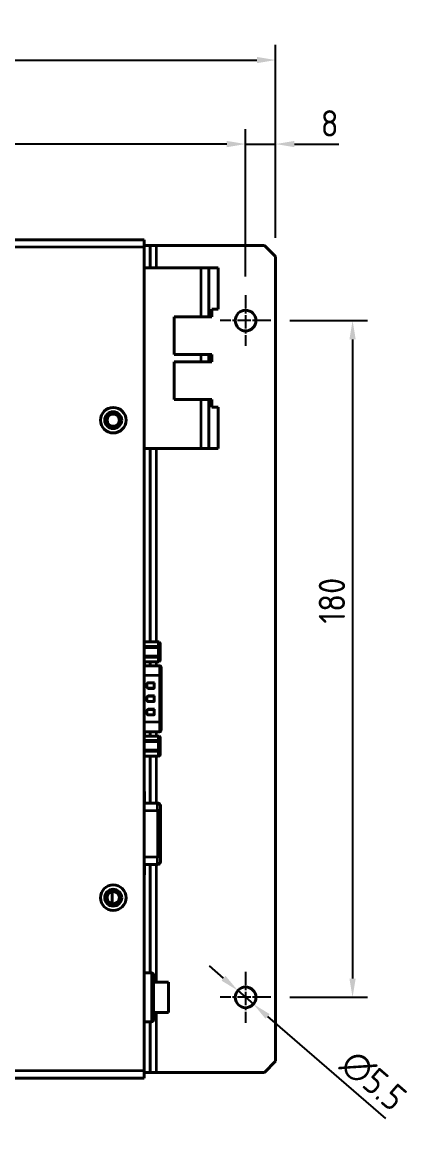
# Model space of a CAD drawing. Header units: millimetres. Extents: x 0 to 1682, y 0 to 1188.
# Drawn here: x 1065.4 to 1172, y 641.2 to 935 of the extents above; entities that cross this region are included whole.
import ezdxf

# ---------------------------------------------------------------- set-up
doc = ezdxf.new("R2010")
doc.units = ezdxf.units.MM
doc.header["$LTSCALE"] = 2
doc.linetypes.add('CHAIN', pattern=[0.3543, 0.2362, -0.0295, 0.0591, -0.0295])
for name, color, linetype, lineweight in [('가시적인 것(ISO)', 3, 'Continuous', 40), ('가시적인 좁은 것(ISO)', 3, 'Continuous', 35), ('중심 표식(ISO)', 1, 'Continuous', 25), ('치수(ISO)', 2, 'Continuous', 25)]:
    doc.layers.add(name, color=color, linetype=linetype, lineweight=lineweight)
doc.styles.add('치수 텍스트_PSTEK_POSCO', font='isocp.shx')
doc.dimstyles.new('치수_PSTEK_POSCO', dxfattribs={"dimscale": 2, "dimtxt": 3.5, "dimasz": 2.5, "dimexe": 2, "dimexo": 2.5, "dimgap": 1, "dimtad": 1, "dimrnd": 1e-08, "dimdsep": 46, "dimtxsty": '치수 텍스트_PSTEK_POSCO', "dimcen": 0.09, "dimdle": 10, "dimclrd": 7, "dimclre": 7, "dimclrt": 2, "dimadec": 1, "dimazin": 2, "dimtfac": 1, "dimtmove": 0, "dimatfit": 3, "dimfxl": 0, "dimtolj": 1, "dimlwd": -1, "dimlwe": -1, "dimarcsym": 0})

# ---------------------------------------------------------------- blocks, each defined once
blk = doc.blocks.new('*D21')
at = {"layer": 'Defpoints', "color": 0, "transparency": 16777216}
for p in [(1131.57, 855.62), (1131.57, 675.62), (1153.29, 675.62)]:
    blk.add_point(p, dxfattribs=at)
at = {"layer": '치수(ISO)', "color": 7, "transparency": 16777216}
for p, q in [((1136.57, 855.62), (1157.29, 855.62)), ((1153.29, 850.62), (1153.29, 680.62)), ((1136.57, 675.62), (1157.29, 675.62))]:
    blk.add_line(p, q, dxfattribs=at)
for points in [[(1152.45, 850.62), (1154.12, 850.62), (1153.29, 855.62)], [(1152.45, 680.62), (1154.12, 680.62), (1153.29, 675.62)]]:
    blk.add_solid(points, dxfattribs=at)
at = {"layer": '치수(ISO)', "color": 2, "transparency": 16777216, "insert": (1147.79, 775.01), "char_height": 7, "attachment_point": 4, "rotation": 90, "style": '치수 텍스트_PSTEK_POSCO'}
blk.add_mtext('\\A1;180', dxfattribs=at)
blk = doc.blocks.new('*D22')
at = {"layer": 'Defpoints', "color": 0, "transparency": 16777216}
for p in [(552.82, 902.56), (1124.82, 862.37), (552.82, 858.37)]:
    blk.add_point(p, dxfattribs=at)
at = {"layer": '치수(ISO)', "color": 7, "transparency": 16777216}
for p, q in [((552.82, 863.37), (552.82, 906.56)), ((1124.82, 867.37), (1124.82, 906.56)), ((1119.82, 902.56), (557.82, 902.56))]:
    blk.add_line(p, q, dxfattribs=at)
for points in [[(557.82, 903.4), (557.82, 901.73), (552.82, 902.56)], [(1119.82, 903.4), (1119.82, 901.73), (1124.82, 902.56)]]:
    blk.add_solid(points, dxfattribs=at)
at = {"layer": '치수(ISO)', "color": 2, "transparency": 16777216, "insert": (832.31, 908.07), "char_height": 7, "attachment_point": 4, "style": '치수 텍스트_PSTEK_POSCO'}
blk.add_mtext('\\A1;572', dxfattribs=at)
blk = doc.blocks.new('*D23')
at = {"layer": 'Defpoints', "color": 0, "transparency": 16777216}
for p in [(1132.82, 924.91), (542.82, 872.62), (1132.82, 872.62)]:
    blk.add_point(p, dxfattribs=at)
at = {"layer": '치수(ISO)', "color": 7, "transparency": 16777216}
for p, q in [((542.82, 877.62), (542.82, 928.91)), ((1132.82, 877.62), (1132.82, 928.91)), ((547.82, 924.91), (1127.82, 924.91))]:
    blk.add_line(p, q, dxfattribs=at)
for points in [[(547.82, 925.74), (547.82, 924.07), (542.82, 924.91)], [(1127.82, 925.74), (1127.82, 924.07), (1132.82, 924.91)]]:
    blk.add_solid(points, dxfattribs=at)
at = {"layer": '치수(ISO)', "color": 2, "transparency": 16777216, "insert": (831.51, 930.41), "char_height": 7, "attachment_point": 4, "style": '치수 텍스트_PSTEK_POSCO'}
blk.add_mtext('\\A1;590', dxfattribs=at)
blk = doc.blocks.new('*D24')
at = {"layer": 'Defpoints', "color": 0, "transparency": 16777216}
for p in [(1132.82, 902.56), (1132.82, 872.62), (1124.82, 862.37)]:
    blk.add_point(p, dxfattribs=at)
at = {"layer": '치수(ISO)', "color": 7, "transparency": 16777216}
for p, q in [((1124.82, 867.37), (1124.82, 906.56)), ((1132.82, 877.62), (1132.82, 906.56)), ((1119.82, 902.56), (1114.82, 902.56)), ((1124.82, 902.56), (1132.82, 902.56)), ((1137.82, 902.56), (1149.62, 902.56))]:
    blk.add_line(p, q, dxfattribs=at)
for points in [[(1119.82, 903.4), (1119.82, 901.73), (1124.82, 902.56)], [(1137.82, 903.4), (1137.82, 901.73), (1132.82, 902.56)]]:
    blk.add_solid(points, dxfattribs=at)
at = {"layer": '치수(ISO)', "color": 2, "transparency": 16777216, "insert": (1144.82, 908.06), "char_height": 7, "attachment_point": 4, "style": '치수 텍스트_PSTEK_POSCO'}
blk.add_mtext('\\A1;8', dxfattribs=at)
blk = doc.blocks.new('*D25')
at = {"layer": 'Defpoints', "color": 0, "transparency": 16777216}
for p in [(1122.74, 677.42), (1126.9, 673.82)]:
    blk.add_point(p, dxfattribs=at)
at = {"layer": '치수(ISO)', "color": 7, "transparency": 16777216}
for p, q in [((1118.96, 680.69), (1115.18, 683.97)), ((1122.74, 677.42), (1126.9, 673.82)), ((1130.68, 670.54), (1162.06, 643.36))]:
    blk.add_line(p, q, dxfattribs=at)
for points in [[(1119.51, 681.32), (1118.42, 680.06), (1122.74, 677.42)], [(1131.22, 671.17), (1130.13, 669.91), (1126.9, 673.82)]]:
    blk.add_solid(points, dxfattribs=at)
at = {"layer": '치수(ISO)', "color": 2, "transparency": 16777216, "insert": (1151.76, 659.56), "char_height": 7, "attachment_point": 4, "rotation": 319.0976, "style": '치수 텍스트_PSTEK_POSCO'}
blk.add_mtext('\\A1;∅5.5', dxfattribs=at)

msp = doc.modelspace()

# ---------------------------------------------------------------- linework, layer by layer
at = {"layer": '가시적인 것(ISO)'}
for p, q in [((567.821, 877.117), (1097.821, 877.117)), ((1097.821, 875.117), (1097.821, 877.117)), ((1099.421, 875.617), (1097.821, 875.617)), ((1097.821, 656.117), (1097.821, 875.117)), ((1099.421, 875.617), (1099.421, 869.617)), ((1099.421, 875.617), (1101.021, 875.617)), ((1101.021, 875.617), (1129.821, 875.617)), ((1129.821, 875.617), (1132.821, 872.617)), ((1132.821, 872.617), (1132.821, 658.617)), ((1097.821, 869.617), (1113.021, 869.617)), ((1115.021, 869.617), (1113.021, 869.617)), ((1115.021, 869.617), (1117.521, 869.617)), ((1115.021, 856.617), (1115.021, 869.617)), ((1117.521, 858.617), (1117.521, 869.617)), ((1115.821, 858.617), (1115.821, 856.617)), ((1117.521, 858.617), (1115.821, 858.617)), ((1105.821, 856.617), (1105.821, 846.617)), ((1113.021, 856.617), (1105.821, 856.617)), ((1113.021, 856.617), (1115.021, 856.617)), ((1115.021, 856.617), (1115.821, 856.617)), ((1105.821, 846.617), (1113.021, 846.617)), ((1115.021, 846.617), (1113.021, 846.617)), ((1115.821, 846.617), (1115.021, 846.617)), ((1115.021, 844.617), (1115.021, 846.617)), ((1115.821, 846.617), (1115.821, 844.617)), ((1105.821, 844.617), (1113.021, 844.617)), ((1105.821, 834.617), (1105.821, 844.617)), ((1115.021, 844.617), (1113.021, 844.617)), ((1115.821, 844.617), (1115.021, 844.617)), ((1113.021, 834.617), (1105.821, 834.617)), ((1113.021, 834.617), (1115.021, 834.617)), ((1115.021, 834.617), (1115.821, 834.617)), ((1115.021, 821.617), (1115.021, 834.617)), ((1115.821, 834.617), (1115.821, 832.617)), ((1115.821, 832.617), (1117.521, 832.617)), ((1117.521, 821.617), (1117.521, 832.617)), ((1097.821, 821.617), (1113.021, 821.617)), ((1099.421, 821.617), (1099.421, 770.133)), ((1115.021, 821.617), (1113.021, 821.617)), ((1115.021, 821.617), (1117.521, 821.617)), ((1101.871, 770.133), (1097.821, 770.133)), ((1101.871, 768.822), (1101.621, 768.572)), ((1102.121, 768.572), (1102.121, 769.633)), ((1102.121, 766.449), (1102.121, 768.572)), ((1101.871, 764.888), (1097.821, 764.888)), ((1097.921, 764.599), (1097.921, 763.795)), ((1099.421, 764.888), (1099.421, 763.795)), ((1101.871, 766.199), (1101.621, 766.449)), ((1102.121, 765.388), (1102.121, 766.449)), ((1101.921, 763.795), (1097.821, 763.795)), ((1102.321, 748.83), (1102.321, 761.205)), ((1100.516, 759.242), (1100.466, 759.192)), ((1100.52, 759.246), (1100.516, 759.242)), ((1100.57, 759.296), (1100.52, 759.246)), ((1100.516, 755.712), (1100.466, 755.662)), ((1100.52, 755.716), (1100.516, 755.712)), ((1100.57, 755.766), (1100.52, 755.716)), ((1100.516, 752.182), (1100.466, 752.132)), ((1100.52, 752.186), (1100.516, 752.182)), ((1100.57, 752.236), (1100.52, 752.186)), ((1101.921, 746.24), (1097.821, 746.24)), ((1101.871, 745.122), (1097.821, 745.122)), ((1097.921, 745.27), (1097.921, 745.122)), ((1099.421, 746.24), (1099.421, 745.122)), ((1101.871, 743.811), (1101.621, 743.561)), ((1102.121, 743.561), (1102.121, 744.622)), ((1102.121, 741.438), (1102.121, 743.561)), ((1101.871, 741.188), (1101.621, 741.438)), ((1102.121, 740.377), (1102.121, 741.438)), ((1097.821, 739.8), (1101.621, 739.8)), ((1099.421, 739.8), (1099.421, 727.272)), ((1097.821, 730.404), (1097.921, 730.404)), ((1097.821, 729.056), (1097.921, 729.056)), ((1097.921, 730.404), (1097.921, 729.056)), ((1097.921, 729.056), (1097.921, 728.401)), ((1097.821, 728.401), (1097.921, 728.401)), ((1101.427, 727.272), (1097.821, 727.272)), ((1097.921, 728.401), (1097.921, 727.272)), ((1102.221, 726.572), (1102.221, 725.685)), ((1102.221, 724.907), (1102.221, 725.685)), ((1102.221, 724.907), (1102.221, 713.307)), ((1102.221, 712.53), (1102.221, 713.307)), ((1102.221, 712.53), (1102.221, 711.642)), ((1101.427, 710.942), (1097.821, 710.942)), ((1097.821, 710.738), (1097.921, 710.738)), ((1097.821, 708.21), (1097.921, 708.21)), ((1097.921, 709.215), (1097.921, 708.21)), ((1099.421, 710.942), (1099.421, 682.117)), ((1089.321, 700.524), (1089.321, 703.71)), ((1089.321, 703.086), (1089.331, 703.086)), ((1089.321, 703.037), (1089.331, 703.037)), ((1089.321, 703.013), (1089.331, 703.013)), ((1089.331, 703.712), (1089.331, 703.086)), ((1089.331, 703.037), (1089.331, 703.013)), ((1089.321, 701.774), (1089.331, 701.774)), ((1089.321, 701.587), (1089.331, 701.587)), ((1089.321, 701.253), (1089.331, 701.253)), ((1089.331, 701.035), (1089.331, 700.523)), ((1099.821, 682.117), (1097.821, 682.117)), ((1100.321, 669.617), (1100.321, 681.617)), ((1104.321, 679.617), (1100.321, 679.617)), ((1104.321, 679.617), (1104.321, 671.617)), ((1100.321, 671.617), (1104.321, 671.617)), ((1099.821, 669.117), (1097.821, 669.117)), ((1099.421, 669.117), (1099.421, 655.617)), ((1132.821, 658.617), (1129.821, 655.617)), ((1097.821, 654.117), (1097.821, 656.117)), ((1099.421, 655.617), (1097.821, 655.617)), ((1099.421, 655.617), (1101.021, 655.617)), ((1129.821, 655.617), (1101.021, 655.617)), ((1097.821, 654.117), (567.821, 654.117))]:
    msp.add_line(p, q, dxfattribs=at)
for centre, radius in [((1124.821, 855.617), 2.75), ((1089.621, 829.117), 3.4), ((1089.621, 829.117), 2.25), ((1089.621, 829.117), 1.621), ((1089.621, 702.117), 3.4), ((1089.621, 702.117), 2.25), ((1089.621, 702.117), 1.621), ((1124.821, 675.617), 2.75)]:
    msp.add_circle(centre, radius, dxfattribs=at)
for centre, radius, start, end in [((1101.427, 726.472), 0.8, 7.18144, 90), ((1101.427, 711.742), 0.8, 270, 352.81856), ((1099.821, 681.617), 0.5, 0, 90), ((1099.821, 669.617), 0.5, 270, 0)]:
    msp.add_arc(centre, radius, start, end, dxfattribs=at)
for centre, major_axis, ratio, start_param, end_param in [((1101.621, 769.633), (0.433, 0.433), 0.5773503, 0.5235988, 1.0471976), ((1101.621, 769.633), (0, 0.577), 0.8660254, 4.712389, 5.7595865), ((1101.621, 768.572), (-0.433, 0.433), 0.5773503, 4.712389, 5.2359878), ((1101.621, 768.572), (0.5, 0), 0.5773503, 0, 1.0471976), ((1101.621, 766.449), (0.433, 0.433), 0.5773503, 4.1887902, 4.712389), ((1101.621, 765.388), (-0.433, 0.433), 0.5773503, 2.0943951, 2.6179939), ((1101.621, 766.449), (-0.5, 0), 0.5773503, 2.0943951, 3.1415927), ((1101.621, 765.388), (0, 0.577), 0.8660254, 3.6651914, 4.712389), ((1101.621, 744.622), (0.433, 0.433), 0.5773503, 0.5235988, 1.0471976), ((1101.621, 743.561), (-0.433, 0.433), 0.5773503, 4.712389, 5.2359878), ((1101.621, 744.622), (0, 0.577), 0.8660254, 4.712389, 5.7595865), ((1101.621, 743.561), (0.5, 0), 0.5773503, 0, 1.0471976), ((1101.621, 741.438), (0.433, 0.433), 0.5773503, 4.1887902, 4.712389), ((1101.621, 741.438), (-0.5, 0), 0.5773503, 2.0943951, 3.1415927), ((1101.621, 740.377), (0, 0.577), 0.8660254, 3.1415927, 4.712389)]:
    msp.add_ellipse(centre, major_axis=major_axis, ratio=ratio, start_param=start_param, end_param=end_param, dxfattribs=at)
for points in [[(1097.921, 764.888), (1097.921, 764.758), (1097.921, 764.599)], [(1097.921, 710.738), (1097.921, 710.637), (1097.921, 710.485), (1097.921, 710.262)], [(1097.921, 710.262), (1097.921, 710.07), (1097.921, 709.571), (1097.921, 709.215)]]:
    msp.add_open_spline(points, degree=2, dxfattribs=at)
for points, degree, knots in [([(1101.921, 763.795), (1101.964, 763.795), (1102.008, 763.788), (1102.09, 763.76), (1102.129, 763.739), (1102.198, 763.687), (1102.228, 763.655), (1102.277, 763.583), (1102.296, 763.542), (1102.312, 763.483), (1102.315, 763.466), (1102.32, 763.431), (1102.321, 763.413), (1102.321, 763.395)], 3, [0, 0, 0, 0, 0.012896891, 0.012896891, 0.025901866, 0.025901866, 0.038903538, 0.038903538, 0.051906296, 0.051906296, 0.057202776, 0.057202776, 0.062596002, 0.062596002, 0.062596002, 0.062596002]), ([(1102.321, 761.205), (1102.321, 761.364), (1102.321, 761.52), (1102.321, 761.824), (1102.321, 761.975), (1102.321, 762.262), (1102.321, 762.398), (1102.321, 762.652), (1102.321, 762.769), (1102.321, 762.972), (1102.321, 763.06), (1102.321, 763.207), (1102.321, 763.264), (1102.321, 763.35), (1102.321, 763.378), (1102.321, 763.393), (1102.321, 763.394), (1102.321, 763.395)], 3, [-1, -1, -1, -1, -0.875, -0.875, -0.75, -0.75, -0.625, -0.625, -0.5, -0.5, -0.375, -0.375, -0.25, -0.25, -0.125, -0.125, -0.08329323, -0.08329323, -0.08329323, -0.08329323]), ([(1100.467, 757.853), (1100.467, 757.853), (1100.467, 757.853), (1100.467, 757.853), (1100.467, 757.853), (1100.467, 757.853), (1100.467, 757.853), (1100.467, 757.853), (1100.467, 757.853), (1100.468, 757.853), (1100.468, 757.853), (1100.468, 757.854), (1100.468, 757.856), (1100.469, 757.86), (1100.469, 757.863), (1100.468, 757.873), (1100.468, 757.878), (1100.467, 757.892), (1100.466, 757.898), (1100.466, 757.902), (1100.466, 757.903), (1100.466, 757.903)], 3, [0, 0, 0, 0, 0.0000479191, 0.0000479191, 0.0001501568, 0.0001501568, 0.0002293577, 0.0002293577, 0.0003549341, 0.0003549341, 0.0007898302, 0.0007898302, 0.0018658509, 0.0018658509, 0.0037447626, 0.0037447626, 0.0056254438, 0.0056254438, 0.0081222043, 0.0081222043, 0.0081923265, 0.0081923265, 0.0081923265, 0.0081923265]), ([(1100.467, 754.323), (1100.467, 754.323), (1100.467, 754.323), (1100.467, 754.323), (1100.467, 754.323), (1100.467, 754.323), (1100.467, 754.323), (1100.467, 754.323), (1100.467, 754.323), (1100.468, 754.323), (1100.468, 754.323), (1100.468, 754.324), (1100.468, 754.326), (1100.469, 754.33), (1100.469, 754.333), (1100.468, 754.343), (1100.468, 754.348), (1100.467, 754.362), (1100.466, 754.368), (1100.466, 754.372), (1100.466, 754.373), (1100.466, 754.373)], 3, [0, 0, 0, 0, 0.0000349479, 0.0000349479, 0.0001393116, 0.0001393116, 0.0002292629, 0.0002292629, 0.0003547943, 0.0003547943, 0.0007895345, 0.0007895345, 0.0018651693, 0.0018651693, 0.0037434072, 0.0037434072, 0.0056234139, 0.0056234139, 0.0081192793, 0.0081192793, 0.0081893764, 0.0081893764, 0.0081893764, 0.0081893764]), ([(1100.467, 750.793), (1100.467, 750.793), (1100.467, 750.793), (1100.467, 750.793), (1100.467, 750.793), (1100.467, 750.793), (1100.467, 750.793), (1100.467, 750.793), (1100.467, 750.793), (1100.468, 750.793), (1100.468, 750.793), (1100.468, 750.794), (1100.468, 750.796), (1100.469, 750.8), (1100.469, 750.803), (1100.468, 750.813), (1100.468, 750.818), (1100.467, 750.832), (1100.466, 750.838), (1100.466, 750.842), (1100.466, 750.843), (1100.466, 750.843)], 3, [0, 0, 0, 0, 0.0000479191, 0.0000479191, 0.0001501568, 0.0001501568, 0.0002293577, 0.0002293577, 0.0003549341, 0.0003549341, 0.0007898303, 0.0007898303, 0.001865851, 0.001865851, 0.0037447628, 0.0037447628, 0.0056254441, 0.0056254441, 0.008122205, 0.008122205, 0.0081923272, 0.0081923272, 0.0081923272, 0.0081923272]), ([(1102.321, 746.64), (1102.321, 746.597), (1102.314, 746.554), (1102.287, 746.472), (1102.266, 746.432), (1102.213, 746.363), (1102.181, 746.333), (1102.109, 746.284), (1102.069, 746.266), (1101.993, 746.245), (1101.957, 746.24), (1101.921, 746.24)], 3, [0, 0, 0, 0, 0.012898055, 0.012898055, 0.025904089, 0.025904089, 0.03890619, 0.03890619, 0.051908368, 0.051908368, 0.06256384, 0.06256384, 0.06256384, 0.06256384]), ([(1102.321, 746.64), (1102.321, 746.64), (1102.321, 746.642), (1102.321, 746.657), (1102.321, 746.685), (1102.321, 746.771), (1102.321, 746.828), (1102.321, 746.975), (1102.321, 747.063), (1102.321, 747.266), (1102.321, 747.383), (1102.321, 747.637), (1102.321, 747.772), (1102.321, 748.058), (1102.321, 748.21), (1102.321, 748.515), (1102.321, 748.671), (1102.321, 748.83)], 3, [-0.91642012, -0.91642012, -0.91642012, -0.91642012, -0.875, -0.875, -0.75, -0.75, -0.625, -0.625, -0.5, -0.5, -0.375, -0.375, -0.25, -0.25, -0.125, -0.125, 0, 0, 0, 0]), ([(1097.921, 746.24), (1097.921, 746.077), (1097.921, 745.626), (1097.921, 745.27)], 2, [-1.80553, -1.80553, -1.80553, -1, 0, 0, 0]), ([(1089.331, 703.013), (1089.331, 702.998), (1089.331, 702.979), (1089.331, 702.928), (1089.331, 702.899), (1089.331, 702.824), (1089.331, 702.769), (1089.331, 702.616), (1089.331, 702.533), (1089.331, 702.449)], 3, [-0.09265848, -0.09265848, -0.09265848, -0.09265848, -0.070369953, -0.070369953, -0.049445445, -0.049445445, -0.025173516, -0.025173516, 0, 0, 0, 0]), ([(1089.331, 702.449), (1089.331, 702.397), (1089.331, 702.345), (1089.331, 702.245), (1089.331, 702.197), (1089.331, 702.058), (1089.331, 702), (1089.331, 701.901), (1089.331, 701.859), (1089.331, 701.79), (1089.331, 701.78), (1089.331, 701.774)], 3, [-0.075391314, -0.075391314, -0.075391314, -0.075391314, -0.070270412, -0.070270412, -0.065306248, -0.065306248, -0.055222513, -0.055222513, -0.034144851, -0.034144851, 0, 0, 0, 0]), ([(1089.331, 701.587), (1089.331, 701.585), (1089.331, 701.581), (1089.331, 701.55), (1089.331, 701.526), (1089.331, 701.474), (1089.331, 701.439), (1089.331, 701.362), (1089.331, 701.308), (1089.331, 701.253)], 3, [-0.038996857, -0.038996857, -0.038996857, -0.038996857, -0.033276011, -0.033276011, -0.026827029, -0.026827029, -0.016709133, -0.016709133, 0, 0, 0, 0]), ([(1089.331, 701.253), (1089.331, 701.224), (1089.331, 701.191), (1089.331, 701.12), (1089.331, 701.076), (1089.331, 701.035)], 3, [-0.021173884, -0.021173884, -0.021173884, -0.021173884, -0.012295192, -0.012295192, 0, 0, 0, 0])]:
    msp.add_open_spline(points, degree=degree, knots=knots, dxfattribs=at)
at = {"layer": '가시적인 좁은 것(ISO)'}
for p, q in [((1097.821, 875.117), (567.821, 875.117)), ((1101.021, 875.617), (1101.021, 869.617)), ((1113.021, 856.617), (1113.021, 869.617)), ((1113.021, 844.617), (1113.021, 846.617)), ((1113.021, 821.617), (1113.021, 834.617)), ((1101.021, 821.617), (1101.021, 770.133)), ((1101.621, 770.066), (1097.821, 770.066)), ((1101.621, 769.005), (1101.621, 770.066)), ((1097.821, 769.005), (1101.621, 769.005)), ((1101.621, 768.572), (1097.821, 768.572)), ((1101.621, 766.449), (1101.621, 768.572)), ((1097.821, 766.449), (1101.621, 766.449)), ((1101.621, 766.016), (1097.821, 766.016)), ((1097.821, 764.955), (1101.621, 764.955)), ((1097.821, 764.599), (1097.921, 764.599)), ((1101.021, 764.888), (1101.021, 763.795)), ((1101.621, 764.955), (1101.621, 766.016)), ((1101.921, 761.205), (1097.821, 761.205)), ((1101.921, 761.205), (1101.921, 748.83)), ((1098.473, 758.797), (1098.473, 758.297)), ((1098.473, 758.797), (1098.523, 758.797)), ((1098.473, 758.297), (1098.523, 758.297)), ((1098.523, 758.297), (1098.523, 758.797)), ((1098.523, 758.797), (1098.527, 758.797)), ((1098.523, 758.297), (1098.527, 758.297)), ((1098.527, 758.797), (1098.527, 758.297)), ((1098.527, 758.797), (1098.576, 758.797)), ((1098.527, 758.297), (1098.576, 758.297)), ((1098.576, 758.797), (1098.576, 758.297)), ((1100.57, 759.296), (1098.971, 759.296)), ((1098.971, 759.246), (1098.971, 759.296)), ((1098.971, 759.246), (1100.52, 759.246)), ((1098.971, 759.242), (1098.971, 759.246)), ((1100.516, 759.242), (1098.971, 759.242)), ((1098.971, 759.192), (1098.971, 759.242)), ((1100.466, 759.192), (1098.971, 759.192)), ((1100.466, 757.903), (1100.466, 759.192)), ((1100.516, 757.903), (1100.516, 759.242)), ((1100.52, 759.246), (1100.52, 757.899)), ((1100.57, 757.899), (1100.57, 759.296)), ((1098.473, 755.267), (1098.473, 754.767)), ((1098.473, 755.267), (1098.523, 755.267)), ((1098.523, 754.767), (1098.523, 755.267)), ((1098.523, 755.267), (1098.527, 755.267)), ((1098.527, 755.267), (1098.527, 754.767)), ((1098.527, 755.267), (1098.576, 755.267)), ((1098.576, 755.267), (1098.576, 754.767)), ((1098.971, 757.903), (1100.466, 757.903)), ((1098.971, 757.853), (1098.971, 757.903)), ((1098.971, 757.853), (1100.466, 757.853)), ((1098.971, 757.849), (1098.971, 757.853)), ((1100.47, 757.849), (1098.971, 757.849)), ((1098.971, 757.799), (1098.971, 757.849)), ((1098.971, 757.799), (1100.47, 757.799)), ((1100.57, 755.766), (1098.971, 755.766)), ((1098.971, 755.716), (1098.971, 755.766)), ((1098.971, 755.716), (1100.52, 755.716)), ((1098.971, 755.712), (1098.971, 755.716)), ((1100.516, 755.712), (1098.971, 755.712)), ((1098.971, 755.662), (1098.971, 755.712)), ((1100.466, 755.662), (1098.971, 755.662)), ((1100.516, 757.903), (1100.466, 757.903)), ((1100.47, 757.849), (1100.466, 757.853)), ((1100.466, 754.373), (1100.466, 755.662)), ((1100.47, 757.799), (1100.47, 757.849)), ((1100.52, 757.899), (1100.516, 757.903)), ((1100.516, 754.373), (1100.516, 755.712)), ((1100.57, 757.899), (1100.52, 757.899)), ((1100.52, 755.716), (1100.52, 754.369)), ((1100.57, 754.369), (1100.57, 755.766)), ((1098.473, 754.767), (1098.523, 754.767)), ((1098.523, 754.767), (1098.527, 754.767)), ((1098.527, 754.767), (1098.576, 754.767)), ((1098.971, 754.373), (1100.466, 754.373)), ((1098.971, 754.323), (1098.971, 754.373)), ((1098.971, 754.323), (1100.466, 754.323)), ((1098.971, 754.319), (1098.971, 754.323)), ((1100.47, 754.319), (1098.971, 754.319)), ((1098.971, 754.269), (1098.971, 754.319)), ((1098.971, 754.269), (1100.47, 754.269)), ((1100.516, 754.373), (1100.466, 754.373)), ((1100.47, 754.319), (1100.466, 754.323)), ((1100.47, 754.269), (1100.47, 754.319)), ((1100.52, 754.369), (1100.516, 754.373)), ((1100.57, 754.369), (1100.52, 754.369)), ((1098.473, 751.737), (1098.473, 751.237)), ((1098.473, 751.737), (1098.523, 751.737)), ((1098.473, 751.237), (1098.523, 751.237)), ((1098.523, 751.237), (1098.523, 751.737)), ((1098.523, 751.737), (1098.527, 751.737)), ((1098.523, 751.237), (1098.527, 751.237)), ((1098.527, 751.737), (1098.527, 751.237)), ((1098.527, 751.737), (1098.576, 751.737)), ((1098.527, 751.237), (1098.576, 751.237)), ((1098.576, 751.737), (1098.576, 751.237)), ((1100.57, 752.236), (1098.971, 752.236)), ((1098.971, 752.186), (1098.971, 752.236)), ((1098.971, 752.186), (1100.52, 752.186)), ((1098.971, 752.182), (1098.971, 752.186)), ((1100.516, 752.182), (1098.971, 752.182)), ((1098.971, 752.132), (1098.971, 752.182)), ((1100.466, 752.132), (1098.971, 752.132)), ((1098.971, 750.843), (1100.466, 750.843)), ((1098.971, 750.793), (1098.971, 750.843)), ((1098.971, 750.793), (1100.466, 750.793)), ((1098.971, 750.789), (1098.971, 750.793)), ((1100.47, 750.789), (1098.971, 750.789)), ((1098.971, 750.739), (1098.971, 750.789)), ((1098.971, 750.739), (1100.47, 750.739)), ((1100.466, 750.843), (1100.466, 752.132)), ((1100.516, 750.843), (1100.466, 750.843)), ((1100.47, 750.789), (1100.466, 750.793)), ((1100.47, 750.739), (1100.47, 750.789)), ((1100.516, 750.843), (1100.516, 752.182)), ((1100.52, 750.839), (1100.516, 750.843)), ((1100.52, 752.186), (1100.52, 750.839)), ((1100.57, 750.839), (1100.52, 750.839)), ((1100.57, 750.839), (1100.57, 752.236)), ((1101.921, 748.83), (1097.821, 748.83)), ((1097.821, 745.27), (1097.921, 745.27)), ((1101.621, 745.055), (1097.821, 745.055)), ((1097.821, 743.994), (1101.621, 743.994)), ((1101.621, 743.561), (1097.821, 743.561)), ((1101.021, 746.24), (1101.021, 745.122)), ((1101.621, 743.994), (1101.621, 745.055)), ((1101.621, 741.438), (1101.621, 743.561)), ((1097.821, 741.438), (1101.621, 741.438)), ((1101.621, 741.005), (1097.821, 741.005)), ((1101.621, 739.8), (1101.621, 741.005)), ((1101.021, 739.8), (1101.021, 727.272)), ((1101.427, 725.272), (1101.427, 727.272)), ((1097.821, 725.272), (1101.427, 725.272)), ((1102.201, 725.272), (1101.427, 725.272)), ((1101.427, 725.272), (1101.427, 712.942)), ((1102.187, 724.907), (1102.221, 724.907)), ((1102.187, 724.907), (1102.187, 713.307)), ((1097.821, 712.942), (1101.427, 712.942)), ((1102.201, 712.942), (1101.427, 712.942)), ((1101.427, 710.942), (1101.427, 712.942)), ((1102.187, 713.307), (1102.221, 713.307)), ((1097.821, 710.262), (1097.921, 710.262)), ((1097.821, 709.215), (1097.921, 709.215)), ((1101.021, 710.942), (1101.021, 679.617)), ((1089.321, 702.449), (1089.331, 702.449)), ((1089.321, 701.035), (1089.331, 701.035)), ((1099.821, 682.117), (1099.821, 669.117)), ((1101.021, 671.617), (1101.021, 655.617)), ((567.821, 656.117), (1097.821, 656.117))]:
    msp.add_line(p, q, dxfattribs=at)
for centre, radius, start, end in [((1089.621, 829.117), 2, 170, 80), ((1098.971, 758.797), 0.498, 90, 180), ((1098.971, 758.297), 0.498, 180, 270), ((1098.971, 758.797), 0.448, 90, 180), ((1098.971, 758.297), 0.448, 180, 270), ((1098.971, 758.797), 0.445, 90, 180), ((1098.971, 758.297), 0.445, 180, 270), ((1098.971, 755.267), 0.498, 90, 180), ((1098.971, 755.267), 0.448, 90, 180), ((1098.971, 755.267), 0.445, 90, 180), ((1098.971, 754.767), 0.498, 180, 270), ((1098.971, 754.767), 0.448, 180, 270), ((1098.971, 754.767), 0.445, 180, 270), ((1098.971, 751.737), 0.498, 90, 180), ((1098.971, 751.237), 0.498, 180, 270), ((1098.971, 751.737), 0.448, 90, 180), ((1098.971, 751.237), 0.448, 180, 270), ((1098.971, 751.737), 0.445, 90, 180), ((1098.971, 751.237), 0.445, 180, 270), ((1089.621, 702.117), 2, 100, 10)]:
    msp.add_arc(centre, radius, start, end, dxfattribs=at)
for centre, major_axis, ratio, start_param, end_param in [((1100.466, 757.903), (0.05, 0.0005), 0.9999743, 4.712389, 6.2720263), ((1100.473, 757.896), (0.0342, 0.0342), 0.9428032, 3.892516, 5.532262), ((1100.466, 754.373), (0.05, 0.0005), 0.9999743, 4.712389, 6.2720263), ((1100.473, 754.366), (0.0342, 0.0342), 0.9428032, 3.892516, 5.532262), ((1100.466, 750.843), (0.05, 0.0005), 0.9999743, 4.712389, 6.2720263), ((1100.473, 750.836), (0.0342, 0.0342), 0.9428032, 3.892516, 5.532262), ((1101.921, 748.83), (0.4, 0), 0.0001217, 4.712389, 6.2831853)]:
    msp.add_ellipse(centre, major_axis=major_axis, ratio=ratio, start_param=start_param, end_param=end_param, dxfattribs=at)
for points, knots in [([(1101.921, 763.795), (1101.921, 763.795), (1101.921, 763.792), (1101.921, 763.775), (1101.921, 763.742), (1101.921, 763.639), (1101.921, 763.571), (1101.921, 763.396), (1101.921, 763.289), (1101.921, 763.042), (1101.921, 762.901), (1101.921, 762.598), (1101.921, 762.438), (1101.921, 762.1), (1101.921, 761.921), (1101.921, 761.649), (1101.921, 761.556), (1101.921, 761.416), (1101.921, 761.369), (1101.921, 761.282), (1101.921, 761.241), (1101.921, 761.205)], [0.0835637, 0.0835637, 0.0835637, 0.0835637, 0.12570857, 0.12570857, 0.25141714, 0.25141714, 0.37712571, 0.37712571, 0.50283428, 0.50283428, 0.62854285, 0.62854285, 0.75425143, 0.75425143, 0.87996, 0.87996, 0.94281428, 0.94281428, 0.97424143, 0.97424143, 1, 1, 1, 1]), ([(1101.921, 761.205), (1101.968, 761.205), (1102.019, 761.205), (1102.068, 761.205), (1102.118, 761.205), (1102.165, 761.205), (1102.204, 761.205), (1102.243, 761.205), (1102.274, 761.205), (1102.293, 761.205), (1102.313, 761.205), (1102.321, 761.205), (1102.321, 761.205)], [0, 0, 0, 0, 0.25, 0.25, 0.25, 0.5, 0.5, 0.5, 0.75, 0.75, 0.75, 1, 1, 1, 1]), ([(1098.971, 759.192), (1098.946, 759.192), (1098.922, 759.19), (1098.898, 759.185), (1098.873, 759.181), (1098.851, 759.174), (1098.826, 759.164), (1098.801, 759.155), (1098.778, 759.143), (1098.755, 759.128), (1098.733, 759.113), (1098.711, 759.095), (1098.692, 759.077), (1098.664, 759.048), (1098.64, 759.016), (1098.621, 758.98), (1098.615, 758.968), (1098.609, 758.954), (1098.604, 758.943), (1098.586, 758.897), (1098.576, 758.848), (1098.576, 758.797)], [0, 0, 0, 0, 0.125, 0.125, 0.125, 0.25, 0.25, 0.25, 0.375, 0.375, 0.375, 0.5, 0.5, 0.5, 0.6875, 0.6875, 0.6875, 0.75, 0.75, 0.75, 1, 1, 1, 1]), ([(1098.576, 758.297), (1098.576, 758.273), (1098.579, 758.248), (1098.583, 758.224), (1098.588, 758.2), (1098.594, 758.177), (1098.604, 758.152), (1098.614, 758.127), (1098.626, 758.104), (1098.641, 758.081), (1098.655, 758.059), (1098.673, 758.037), (1098.692, 758.018), (1098.72, 757.99), (1098.752, 757.966), (1098.788, 757.947), (1098.8, 757.941), (1098.814, 757.935), (1098.826, 757.93), (1098.872, 757.912), (1098.92, 757.903), (1098.971, 757.903)], [0, 0, 0, 0, 0.125, 0.125, 0.125, 0.25, 0.25, 0.25, 0.375, 0.375, 0.375, 0.5, 0.5, 0.5, 0.6875, 0.6875, 0.6875, 0.75, 0.75, 0.75, 1, 1, 1, 1]), ([(1098.971, 755.662), (1098.946, 755.662), (1098.922, 755.66), (1098.898, 755.655), (1098.873, 755.651), (1098.851, 755.644), (1098.826, 755.634), (1098.801, 755.625), (1098.778, 755.613), (1098.755, 755.598), (1098.733, 755.583), (1098.711, 755.565), (1098.692, 755.547), (1098.664, 755.518), (1098.64, 755.486), (1098.621, 755.45), (1098.615, 755.438), (1098.609, 755.424), (1098.604, 755.413), (1098.586, 755.367), (1098.576, 755.318), (1098.576, 755.267)], [0, 0, 0, 0, 0.125, 0.125, 0.125, 0.25, 0.25, 0.25, 0.375, 0.375, 0.375, 0.5, 0.5, 0.5, 0.6875, 0.6875, 0.6875, 0.75, 0.75, 0.75, 1, 1, 1, 1]), ([(1098.576, 754.767), (1098.576, 754.743), (1098.579, 754.718), (1098.583, 754.694), (1098.588, 754.67), (1098.594, 754.647), (1098.604, 754.622), (1098.614, 754.597), (1098.626, 754.574), (1098.641, 754.551), (1098.655, 754.529), (1098.673, 754.507), (1098.692, 754.488), (1098.72, 754.46), (1098.752, 754.436), (1098.788, 754.417), (1098.8, 754.411), (1098.814, 754.405), (1098.826, 754.4), (1098.872, 754.382), (1098.92, 754.373), (1098.971, 754.373)], [0, 0, 0, 0, 0.125, 0.125, 0.125, 0.25, 0.25, 0.25, 0.375, 0.375, 0.375, 0.5, 0.5, 0.5, 0.6875, 0.6875, 0.6875, 0.75, 0.75, 0.75, 1, 1, 1, 1]), ([(1098.971, 752.132), (1098.946, 752.132), (1098.922, 752.13), (1098.898, 752.125), (1098.873, 752.121), (1098.851, 752.114), (1098.826, 752.104), (1098.801, 752.095), (1098.778, 752.083), (1098.755, 752.068), (1098.733, 752.053), (1098.711, 752.035), (1098.692, 752.017), (1098.664, 751.988), (1098.64, 751.956), (1098.621, 751.92), (1098.615, 751.908), (1098.609, 751.894), (1098.604, 751.883), (1098.586, 751.837), (1098.576, 751.788), (1098.576, 751.737)], [0, 0, 0, 0, 0.125, 0.125, 0.125, 0.25, 0.25, 0.25, 0.375, 0.375, 0.375, 0.5, 0.5, 0.5, 0.6875, 0.6875, 0.6875, 0.75, 0.75, 0.75, 1, 1, 1, 1]), ([(1098.576, 751.237), (1098.576, 751.213), (1098.579, 751.188), (1098.583, 751.164), (1098.588, 751.14), (1098.594, 751.117), (1098.604, 751.092), (1098.614, 751.067), (1098.626, 751.044), (1098.641, 751.021), (1098.655, 750.999), (1098.673, 750.977), (1098.692, 750.958), (1098.72, 750.93), (1098.752, 750.906), (1098.788, 750.887), (1098.8, 750.881), (1098.814, 750.875), (1098.826, 750.87), (1098.872, 750.852), (1098.92, 750.843), (1098.971, 750.843)], [0, 0, 0, 0, 0.125, 0.125, 0.125, 0.25, 0.25, 0.25, 0.375, 0.375, 0.375, 0.5, 0.5, 0.5, 0.6875, 0.6875, 0.6875, 0.75, 0.75, 0.75, 1, 1, 1, 1]), ([(1101.921, 748.83), (1101.921, 748.107), (1101.921, 746.72), (1101.921, 746.24), (1101.921, 746.24)], [-0.00001019, -0.00001019, -0.00001019, -0.00001019, 0.5, 0.91359573, 0.91359573, 0.91359573, 0.91359573])]:
    msp.add_open_spline(points, degree=3, knots=knots, dxfattribs=at)
for points in [[(1100.47, 757.799), (1100.524, 757.799), (1100.57, 757.845), (1100.57, 757.899)], [(1100.47, 754.269), (1100.524, 754.269), (1100.57, 754.315), (1100.57, 754.369)], [(1100.47, 750.739), (1100.524, 750.739), (1100.57, 750.785), (1100.57, 750.839)], [(1102.201, 725.272), (1102.193, 725.151), (1102.187, 725.027), (1102.187, 724.907)], [(1102.221, 725.685), (1102.217, 725.557), (1102.21, 725.418), (1102.201, 725.272)], [(1102.187, 713.307), (1102.187, 713.188), (1102.193, 713.064), (1102.201, 712.942)], [(1102.201, 712.942), (1102.21, 712.797), (1102.217, 712.658), (1102.221, 712.53)], [(1102.201, 712.942), (1102.21, 712.797), (1102.217, 712.658), (1102.221, 712.53)]]:
    msp.add_open_spline(points, degree=3, dxfattribs=at)
at = {"layer": '중심 표식(ISO)', "linetype": 'CHAIN', "ltscale": 7.50055}
for p, q in [((1124.821, 862.367), (1124.821, 848.867)), ((1131.571, 855.617), (1118.071, 855.617)), ((1124.821, 682.367), (1124.821, 668.867)), ((1131.571, 675.617), (1118.071, 675.617))]:
    msp.add_line(p, q, dxfattribs=at)

# ---------------------------------------------------------------- dimensions: what is measured, and where the dimension line sits
at = {"layer": '치수(ISO)', "color": 7}
dim = msp.add_linear_dim(base=(1132.821, 924.907), p1=(542.821, 872.617), p2=(1132.821, 872.617), dimstyle='치수_PSTEK_POSCO', override={"dimdec": 2, "dimtp": 0, "dimtm": 0, "dimtdec": 2, "dimtofl": 0, "dimatfit": 1}, dxfattribs=at)
dim.commit()
dim.dimension.update_dxf_attribs({"geometry": '*D23', "text_midpoint": (837.821, 924.907), "dimtype": 160})
for base, p1, p2, angle, override, picture, middle in [((552.821, 902.564), (1124.821, 862.367), (552.821, 858.367), 180, {"dimdec": 2, "dimtp": 0, "dimtm": 0, "dimtdec": 2, "dimtofl": 0, "dimatfit": 1}, '*D22', (838.821, 902.564)), ((1132.821, 902.564), (1124.821, 862.367), (1132.821, 872.617), 180, {"dimdec": 2, "dimtp": 0, "dimtm": 0, "dimtdec": 2, "dimtofl": 1, "dimatfit": 1}, '*D24', (1146.221, 902.564)), ((1153.288, 675.617), (1131.571, 855.617), (1131.571, 675.617), 90, {"dimdec": 2, "dimtp": 0, "dimtm": 0, "dimtdec": 2, "dimtofl": 0, "dimatfit": 1}, '*D21', (1153.288, 780.617))]:
    dim = msp.add_linear_dim(base=base, p1=p1, p2=p2, angle=angle, dimstyle='치수_PSTEK_POSCO', override=override, dxfattribs=at)
    dim.commit()
    dim.dimension.update_dxf_attribs({"geometry": picture, "text_midpoint": middle, "dimtype": 160})
dim = msp.add_diameter_dim_2p(p1=(1122.743, 677.418), p2=(1126.9, 673.817), dimstyle='치수_PSTEK_POSCO', override={"dimdec": 2, "dimlfac": 1, "dimtp": 0, "dimtm": 0, "dimtdec": 2, "dimatfit": 2}, dxfattribs=at)
dim.commit()
dim.dimension.update_dxf_attribs({"geometry": '*D25', "text_midpoint": (1154.352, 650.035), "dimtype": 163})

doc.saveas('drawing.dxf')
